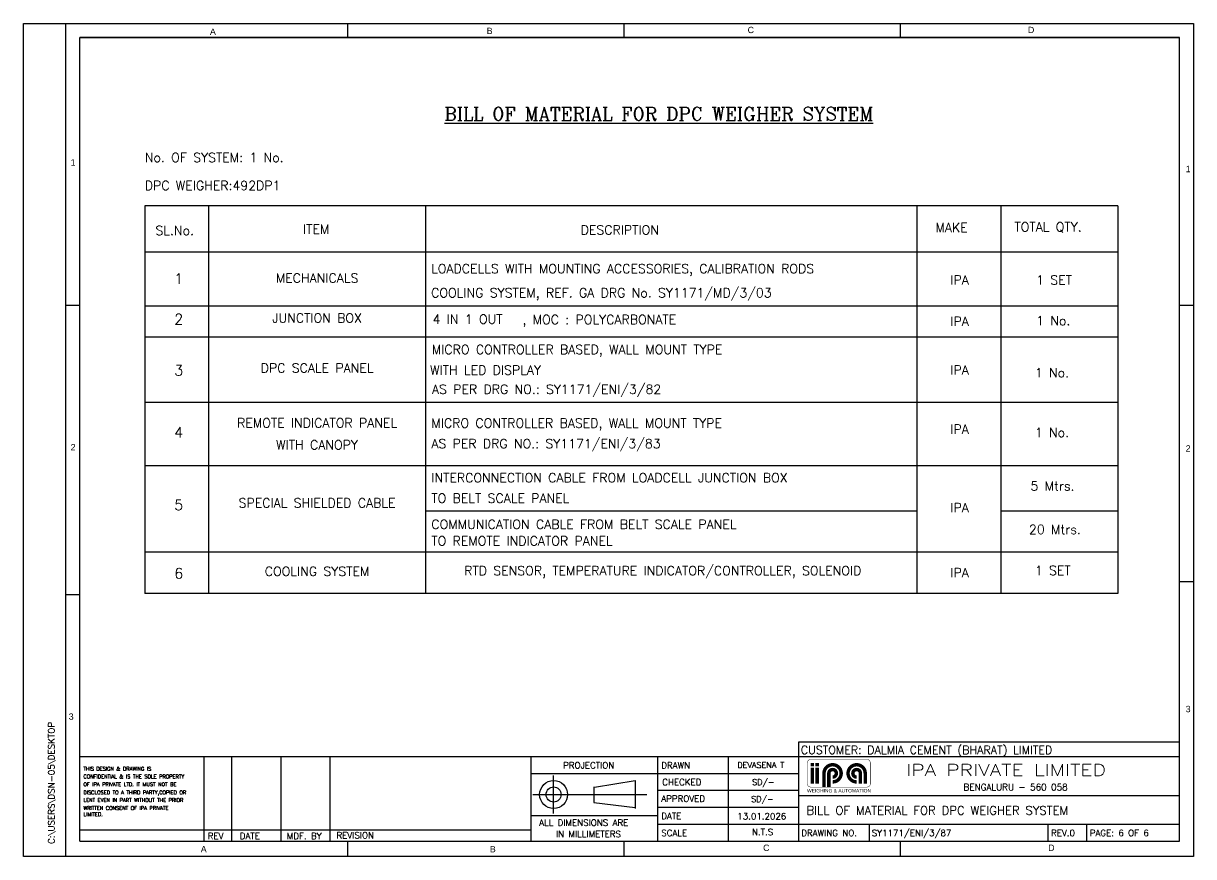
# Model space of a CAD drawing. Header units: inches. Extents: x 784 to 2184505, y 7 to 371504.
# Drawn here: x 853905 to 982416, y 275330 to 366831 of the extents above; entities that cross this region are included whole.
import ezdxf
from ezdxf.enums import TextEntityAlignment as Align

# ---------------------------------------------------------------- set-up
doc = ezdxf.new("R2010")
doc.units = ezdxf.units.IN
doc.header["$MEASUREMENT"] = 0
doc.layers.add('Object', color=2, linetype='Continuous', lineweight=30)
doc.layers.add('SHEET', color=10, linetype='Continuous')
doc.styles.add('ROMANC', font='romanc.shx', dxfattribs={"height": 5})
doc.styles.add('ROMAND', font='romand', dxfattribs={"height": 3})
doc.styles.add('ROMANS', font='romans')
doc.styles.add('ROMANT', font='romant', dxfattribs={"width": 1.3, "height": 4})
doc.styles.get("Standard").update_dxf_attribs({"font": 'arial.ttf'})

msp = doc.modelspace()

# ---------------------------------------------------------------- linework, layer by layer
for p, q in [((867229.24291, 346792.3082, -688898.38366), (867229.24291, 304222.74337, 1575719.4838)), ((874246.72417, 346792.3082, -688898.38366), (874246.72417, 304222.74337, 790953.37817)), ((898069.4717, 346792.32374, -688898.75342), (898069.4717, 304222.74337, 1575719.31796)), ((952028.80468, 346792.34544, -623431.30457), (952028.80468, 304222.74337, 1568896.09198)), ((961230.96995, 346792.3082, -688898.38366), (961231.02625, 304222.74337, 2195164.27485)), ((974099.3306, 346792.3082, 186470.99339), (974099.3306, 304222.74337, 792609.63393))]:
    msp.add_line(p, q)
at = {"ltscale": 50}
msp.add_line((974099.3306, 346792.3082, -643622.90638), (867229.2458, 346792.3082, -643622.90638), dxfattribs=at)
at = {"color": 0}
for p, q in [((912132.17306, 280061.266, 12132.91572), (912132.17306, 284228.99422, 12132.91572)), ((916550.74036, 282973.88731, 12132.91572), (916550.74036, 281275.15621, 12132.91572)), ((921090.17999, 283654.71194, 12132.91572), (916613.47364, 282935.4652, 12132.91572)), ((921090.05798, 283680.5003, 12132.91572), (921090.05798, 280612.5477, 12132.91572)), ((909833.56673, 282146.524, 12132.91572), (922387.12788, 282146.524, 12132.91572)), ((916550.74036, 281275.15621, 12132.91572), (921090.05798, 280715.2172, 12132.91572))]:
    msp.add_line(p, q, dxfattribs=at)
for radius in [1533.9763, 827.36331]:
    msp.add_circle((912132.17306, 282146.524, 12132.91572), radius, dxfattribs=at)
at = {"layer": 'SHEET', "color": 124, "linetype": 'Continuous', "true_color": 0x00a183}
for p, q in [((858559.08479, 275329.78858, 12132.91572), (858559.08479, 366811.21585, 12132.91572)), ((889523.26664, 365289.619, 12132.91572), (889523.26664, 366830.97488, 12132.91572)), ((860107.29388, 365289.619, 12132.91572), (980867.60311, 365289.619, 12132.91572)), ((860107.29388, 365289.619, 12132.91572), (980867.60311, 365289.619, 12132.91572)), ((860107.29388, 365289.619, 12132.91572), (980867.60311, 365289.619, 12132.91572)), ((980867.60311, 365289.619, 12132.91572), (860107.29388, 365289.619, 12132.91572)), ((860107.29388, 277041.70071, 12132.91572), (860107.29388, 365289.619, 12132.91572)), ((980867.60311, 277041.70071, 12132.91572), (980867.60311, 365289.619, 12132.91572)), ((982406.03149, 305502.13656, 12132.91572), (980867.60311, 305502.38199, 12132.91572)), ((939065.95761, 286330.95527, 12132.91572), (939065.95761, 287947.89741, 12132.91572)), ((939065.95761, 287947.89741, 12132.91572), (980867.60311, 287947.89741, 12132.91572)), ((860107.29388, 286330.95527, 12132.91572), (980867.60311, 286330.95527, 12132.91572)), ((860107.29388, 286330.95527, 12132.91572), (980867.60311, 286330.95527, 12132.91572)), ((873726.87667, 286330.95527, 12132.91572), (873726.87667, 277041.70071, 12132.91572)), ((876798.46556, 277029.62401, 12132.91572), (876798.46556, 286318.87857, 12132.91572)), ((882204.60066, 277041.70071, 12132.91572), (882204.60066, 286330.95527, 12132.91572)), ((887610.73575, 277041.70071, 12132.91572), (887610.73575, 286330.95527, 12132.91572)), ((909649.98485, 277041.70071, 12132.91572), (909649.98485, 286330.95527, 12132.91572)), ((923583.86668, 277041.70071, 12132.91572), (923583.86668, 286330.95527, 12132.91572)), ((931324.91214, 277041.70071, 12132.91572), (931324.91214, 286330.95527, 12132.91572)), ((939065.95761, 277041.70071, 12132.91572), (939065.95761, 286330.95527, 12132.91572)), ((909649.98485, 284473.10436, 12132.91572), (939065.95761, 284473.10436, 12132.91572)), ((923583.86668, 282615.25345, 12132.91572), (939065.95761, 282615.25345, 12132.91572)), ((939065.95761, 282022.24211, 12132.91572), (980867.60311, 282022.24211, 12132.91572)), ((923583.86668, 280757.40254, 12132.91572), (939065.95761, 280757.40254, 12132.91572)), ((909649.98485, 279828.47708, 12132.91572), (923583.86668, 279828.47708, 12132.91572)), ((923583.86668, 278899.55162, 12132.91572), (980867.60311, 278899.55162, 12132.91572)), ((946807.00307, 277041.70071, 12132.91572), (946807.00307, 278899.55162, 12132.91572)), ((966435.53041, 277041.70071, 12132.91572), (966435.53041, 278899.55162, 12132.91572)), ((970685.36813, 277041.70071, 12132.91572), (970685.36813, 278899.55162, 12132.91572)), ((860107.29388, 278280.26799, 12132.91572), (909649.98485, 278280.26799, 12132.91572)), ((860107.29388, 277041.70071, 12132.91572), (980867.60311, 277041.70071, 12132.91572)), ((919868.16486, 275329.78858, 12132.91572), (919868.16486, 277041.70071, 12132.91572)), ((950213.06308, 275329.78858, 12132.91572), (950213.06308, 277041.70071, 12132.91572))]:
    msp.add_line(p, q, dxfattribs=at)
at = {"layer": 'SHEET', "color": 0, "linetype": 'Continuous'}
for p, q in [((919868.16486, 365289.619, 12132.91572), (919868.16486, 366830.97488, 12132.91572)), ((950213.06308, 365289.619, 12132.91572), (950213.06308, 366830.97488, 12132.91572)), ((853914.45751, 335867.53359, 12132.91572), (853909.51775, 335867.53438, 12132.91572)), ((860107.29388, 335866.54564, 12132.91572), (858559.08479, 335866.79263, 12132.91572)), ((982410.87245, 335847.03439, 12132.91572), (980867.60311, 335847.28059, 12132.91572)), ((853914.45751, 304060.9506, 12132.91572), (853904.67679, 304060.95216, 12132.91572)), ((860107.29388, 304059.96265, 12132.91572), (858559.08479, 304060.20964, 12132.91572)), ((889523.26664, 275329.78858, 12132.91572), (889523.26664, 277041.70071, 12132.91572))]:
    msp.add_line(p, q, dxfattribs=at)
at = {"layer": 'SHEET', "color": 7}
for p, q in [((974099.33306, 341717.98472, -643622.90638), (867229.2458, 341722.3062, -643622.90638)), ((974099.33842, 335785.51816, 1862197.40644), (867229.24291, 335785.51816, 1862197.40644)), ((974099.34147, 332366.70904, 1862197.40644), (867229.24291, 332366.70904, 1862197.40644)), ((974099.34147, 325196.6442, 1862197.40644), (867229.24291, 325196.6442, 1862197.40644)), ((974099.34935, 318240.63299, 1862197.40644), (867229.24291, 318240.63299, 1862197.40644)), ((952028.80468, 313279.50054, 1862197.40644), (898069.4717, 313279.50054, 1862197.40644)), ((974099.34935, 313279.50054, 1862197.40644), (961231.01253, 313279.50054, 1862197.40644)), ((974099.34935, 308751.12195, 1334818.57026), (867229.24291, 308751.12195, 1334818.57026)), ((974099.34935, 304222.74337, 807439.63447), (867229.24291, 304222.74337, 807439.63447))]:
    msp.add_line(p, q, dxfattribs=at)
at = {"layer": 'SHEET', "color": 124, "linetype": 'Continuous', "true_color": 0x00a183, "elevation": 12132.91572}
msp.add_lwpolyline([(982415.8122, 275329.78858), (853914.45751, 275329.78858), (853914.45751, 366811.21585), (982415.8122, 366811.21585)], close=True, dxfattribs=at)
at = {"layer": 'SHEET', "color": 4, "linetype": 'Continuous', "const_width": 45.25582}
msp.add_lwpolyline([(946539.47327, 285995.31666), (940360.84731, 285995.31666, 0.4142135624), (939983.7155, 285618.18484), (939983.7155, 283343.84328, 0.4142135624), (940360.84731, 282966.71147), (946539.47327, 282966.71147, 0.4142135624), (946916.60508, 283343.84328), (946916.60508, 285618.18484, 0.4142135624)], format="xyb", close=True, dxfattribs=at)
at = {"layer": 'SHEET', "color": 4, "linetype": 'Continuous', "const_width": 377.13182}
for points in [[(940545.76184, 285229.35201), (940545.76184, 285606.48383)], [(941073.74639, 285229.35201), (941073.74639, 285606.48383)], [(940545.76184, 283343.69293), (940545.76184, 285078.49929)], [(941073.74639, 283343.69293), (941073.74639, 285078.49929)], [(941828.01002, 282966.56111), (941828.01002, 284475.08838)]]:
    msp.add_lwpolyline(points, dxfattribs=at)
for points in [[(941828.01002, 284475.08838, -2.4142135624), (942770.83957, 283532.25884, 0.048516246)], [(946353.59183, 283343.69293), (946353.59183, 284475.08838, 2.4142135624), (945410.76229, 283532.25884, 0.362037375)], [(942355.99457, 282966.56111), (942355.99457, 284475.08838, -2.4142135624), (942770.83957, 284060.24338, 1.7118172848)], [(945825.60729, 283343.69293), (945825.60729, 284475.08838, 2.4142135624), (945410.76229, 284060.24338, 0.3121925891)]]:
    msp.add_lwpolyline(points, format="xyb", dxfattribs=at)

# ---------------------------------------------------------------- texts
at = {"style": 'ROMANC'}
msp.add_text('%%UBILL OF MATERIAL FOR DPC WEIGHER SYSTEM', height=1438.4647619, dxfattribs=at).set_placement((900137.61232, 356175.99922, 186470.99339))
at = {"color": 0}
for s, height, style, p in [('CUSTOMER: DALMIA CEMENT (BHARAT) LIMITED', 891.4686096, 'ROMAND', (939278.3679, 286595.20579, 9781.55083)), ('PROJECTION', 696.694092, 'ROMAND', (913177.82624, 285005.53217, 12132.91572)), ('DRAWN', 696.694092, 'ROMAND', (923955.91044, 285005.53217, 12132.91572)), ('DEVASENA T', 643.056664, 'ROMAND', (932312.98096, 285064.74342, 12132.91572)), ('THIS DESIGN & DRAWING IS', 403.693172, 'ROMANC', (860497.74802, 284772.95699, 12132.91572)), ('CONFIDENTIAL & IS THE SOLE PROPERTY', 403.693172, 'ROMANC', (860497.74802, 283924.16622, 12132.91572)), ('OF IPA PRIVATE LTD. IT MUST NOT BE ', 403.693172, 'ROMANC', (860497.74802, 283065.02434, 12132.91572)), ('CHECKED', 696.694092, 'ROMAND', (924061.032, 283156.55937, 12132.91572)), ('SD/-', 643.056664, 'ROMAND', (933935.09402, 283177.99599, 12132.91572)), ('DISCLOSED TO A THIRD PARTY,COPIED OR', 403.693172, 'ROMANC', (860497.74802, 282174.82914, 12132.91572)), ('LENT EVEN IN PART WITHOUT THE PRIOR ', 403.693172, 'ROMANC', (860497.74802, 281326.03837, 12132.91572)), ('APPROVED', 696.694092, 'ROMAND', (923955.91044, 281350.66203, 12132.91572)), ('SD/-', 643.056664, 'ROMAND', (933836.42499, 281325.30902, 12132.91572)), ('WRITTEN CONSENT OF IPA PRIVATE ', 403.693172, 'ROMANC', (860497.74802, 280456.54538, 12132.91572)), ('LIMITED.', 403.693172, 'ROMANC', (860497.74802, 279786.01244, 12132.91572)), ('BILL OF MATERIAL FOR DPC WEIGHER SYSTEM', 938.3880101, 'ROMAND', (939901.87336, 279930.52518, 12015.34748)), ('ALL DIMENSIONS ARE ', 696.6940917, 'ROMAND', (910543.68035, 278702.36594, 12132.91572)), ('DATE', 696.694092, 'ROMAND', (923955.91044, 279436.41849, 12132.91572)), ('13.01.2026', 697.03662, 'ROMAND', (932308.08954, 279411.83208, 12132.91572)), ('REV', 696.694092, 'ROMAND', (874149.89031, 277251.79575, 12132.91572)), ('DATE', 696.694092, 'ROMAND', (877665.06632, 277251.79575, 12132.91572)), ('MDF. BY', 696.694092, 'ROMAND', (882831.71261, 277251.79575, 12132.91572)), ('REVISION', 696.694092, 'ROMAND', (888284.57525, 277327.99135, 12132.91572)), ('IN MILLIMETERS', 696.6940917, 'ROMAND', (912395.18527, 277453.44136, 12132.91572)), ('SCALE', 696.694092, 'ROMAND', (923955.91044, 277574.88392, 12132.91572)), ('N.T.S', 696.694092, 'ROMAND', (933913.7054, 277673.24611, 12132.91572)), ('DRAWING NO.', 696.6940917, 'ROMAND', (939331.4513, 277574.12852, 12132.91572)), ('SY1171/ENI/3/87', 696.6940917, 'ROMAND', (947072.49677, 277574.12852, 12132.91572)), ('REV.0', 696.694092, 'ROMAND', (966764.22515, 277574.12852, 12132.91572)), ('PAGE: 6 OF 6', 696.6940917, 'ROMAND', (971014.06287, 277574.12852, 12132.91572))]:
    msp.add_text(s, height=height, dxfattribs=dict(at, style=style)).set_placement(p)
at = {"color": 4, "style": 'ROMANT', "width": 1.3}
msp.add_text('IPA PRIVATE LIMITED', height=1258.2536029, dxfattribs=at).set_placement((950847.3725, 284213.80357, 424861.84625))
at = {"color": 4, "style": 'ROMAND'}
msp.add_text('BENGALURU - 560 058', height=707.7676516, dxfattribs=at).set_placement((957151.69548, 282605.9651, 424861.84625))
at = {"layer": 'Object', "color": 7, "insert": (936227.91545, 282760.84914), "char_height": 385.1902062, "width": 14498.5023624, "attachment_point": 1, "style": 'ROMANS'}
msp.add_mtext('\\pxqc;{\\fArial|b0|i0|c0|p0;\\C4;WEIGHING & AUTOMATION}', dxfattribs=at)
at = {"layer": 'SHEET', "color": 0, "linetype": 'Continuous'}
for s, p in [('A', (874390.26637, 365569.18289, 12132.91572)), ('B', (904786.03775, 365665.88994, 12132.91572)), ('C', (933439.37655, 365762.5972, 12132.91572)), ('D', (964222.35519, 365762.5972, 12132.91572)), ('1', (859092.31528, 351220.32671, 12132.91572)), ('1', (981544.73822, 350493.66358, 12132.91572)), ('2', (859092.31528, 319948.06382, 12132.91572)), ('2', (981544.73822, 319811.4431, 12132.91572)), ('3', (981544.73822, 291188.43216, 12132.91572)), ('3', (858882.22914, 290354.8484, 12132.91572)), ('A', (873383.71654, 275802.57401, 12132.91572)), ('B', (905126.53035, 275802.57401, 12132.91572)), ('C', (935137.91785, 275946.71886, 12132.91572)), ('D', (966447.87531, 275946.71842, 12132.91572))]:
    msp.add_text(s, height=696.69409, dxfattribs=at).set_placement(p)
at = {"layer": 'SHEET', "color": 0, "linetype": 'Continuous', "style": 'ROMAND'}
for s, height, p in [('No. OF SYSTEM: 1 No.', 1007.6704026, (867237.09224, 351600.96266, -508493.84813)), ('DPC WEIGHER:492DP1', 1007.6704026, (867237.09224, 348526.45804, -508493.84813)), ('SL.No.', 1007.670403, (868404.57622, 343583.40098, -643622.90638)), ('ITEM', 1007.670403, (884613.24922, 343725.14746, -1293312.27062)), ('DESCRIPTION', 1007.6704026, (915103.00633, 343647.01006, -228575.95557)), ('MAKE', 1007.670403, (954065.3242, 343904.53492, -228575.95557)), ('TOTAL QTY.', 1007.670403, (962741.44239, 343978.01319, -228575.95557)), ('1', 1141.25132, (870474.84212, 338232.17828, -643622.90638)), ('LOADCELLS WITH MOUNTING ACCESSORIES, CALIBRATION RODS', 1007.6704026, (898679.80439, 339398.53804, -228575.95557)), ('IPA', 1007.670403, (955697.00407, 338152.10799, -228575.95557)), ('1 SET ', 1007.670403, (965124.49167, 338152.10799, -228575.95557)), ('COOLING SYSTEM, REF. GA DRG No. SY1171/MD/3/03', 1007.6704026, (898679.80439, 336743.35104, -228575.95557)), ('2', 1141.25132, (870474.84212, 333778.36231, 1032103.50668)), ('4 IN 1 OUT  ', 1007.6704026, (898839.25854, 333845.03072, 25201110.78318)), (', MOC : POLYCARBONATE', 1007.6704026, (908708.20436, 333807.89724, 2277244.35725)), ('IPA', 1007.670403, (955697.00407, 333603.74046, -228575.95557)), ('1 No.', 1007.670403, (965124.49167, 333687.02322, -228575.95557)), ('MICRO CONTROLLER BASED, WALL MOUNT TYPE', 1007.6704026, (898752.83723, 330515.6437, 1447150.45748)), ('3', 1141.25132, (870474.84212, 328161.84604, 1032103.50668)), ('WITH LED DISPLAY', 1007.6704026, (898573.23902, 328253.54898, 1447150.45748)), ('IPA', 1007.670403, (955697.00407, 328256.22375, -228575.95557)), ('1 No.', 1007.670403, (964983.84594, 327975.10335, 1447150.45748)), ('AS PER DRG NO.: SY1171/ENI/3/82', 1007.6704026, (898772.53371, 326148.98913, 1447150.45748)), ('MICRO CONTROLLER BASED, WALL MOUNT TYPE', 1007.6704026, (898705.8078, 322427.0043, 2011576.20798)), ('IPA', 1007.670403, (955697.00407, 321760.16826, -228575.95557)), ('4', 1141.25132, (870474.84212, 321340.02667, 1898688.84215)), ('AS PER DRG NO.: SY1171/ENI/3/83', 1007.6704026, (898705.8078, 320179.44129, 2011576.20798)), ('1 No.', 1007.670403, (964983.84594, 321406.84348, 1447150.45748)), ('INTERCONNECTION CABLE FROM LOADCELL JUNCTION BOX', 1007.6704026, (898705.8078, 316431.77578, 2011576.20798)), ('5 Mtrs.', 1007.670403, (964500.33705, 315531.23039, 1361635.88736)), ('TO BELT SCALE PANEL', 1007.6704026, (898705.8078, 314184.21277, 2011576.20798)), ('5', 1141.25132, (870474.84212, 313379.56082, 1898688.84215)), ('IPA', 1007.670403, (955697.00407, 313144.6233, -228575.95557)), ('COMMUNICATION CABLE FROM BELT SCALE PANEL', 1007.6704026, (898705.8078, 311319.33347, 2011576.20798)), ('20 Mtrs.', 1007.670403, (964337.3748, 310754.16879, 1361635.88736)), ('TO REMOTE INDICATOR PANEL', 1007.6704026, (898705.8078, 309494.1563, 2011576.20798)), ('1 SET', 1007.670403, (964983.84594, 306252.81728, 1447150.45748)), ('6', 1141.25132, (870474.84212, 305865.16766, 1898688.84215)), ('IPA', 1007.670403, (955697.00407, 306005.9498, -228575.95557))]:
    msp.add_text(s, height=height, dxfattribs=at).set_placement(p)
for s, p in [('MECHANICALS', (886158.09794, 338863.71354, -643622.90638)), ('JUNCTION BOX', (886158.09794, 334477.85527, 1032103.50668)), ('DPC SCALE PANEL', (886158.09794, 328988.16759, 1032103.50668)), ('REMOTE INDICATOR PANEL', (886158.09794, 322959.02232, 1596529.25717)), ('WITH CANOPY', (886158.09794, 320551.07678, 1596529.25717)), ('SPECIAL SHIELDED CABLE', (886158.09794, 314173.97107, 1596529.25717)), ('COOLING SYSTEM', (886158.09794, 306659.57791, 1596529.25717)), ('RTD SENSOR, TEMPERATURE INDICATOR/CONTROLLER, SOLENOID', (924121.09049, 306659.57791, 1596529.25717))]:
    msp.add_text(s, height=1007.6704026, dxfattribs=at).set_placement(p, align=Align.MIDDLE)
at = {"layer": 'SHEET', "color": 124, "linetype": 'Continuous', "style": 'ROMAND'}
msp.add_text('C:\\USERS\\DSN-05\\DESKTOP', height=704.430188, rotation=90, dxfattribs=at).set_placement((857333.79977, 276718.28298, 12132.91572))

doc.saveas('drawing.dxf')
